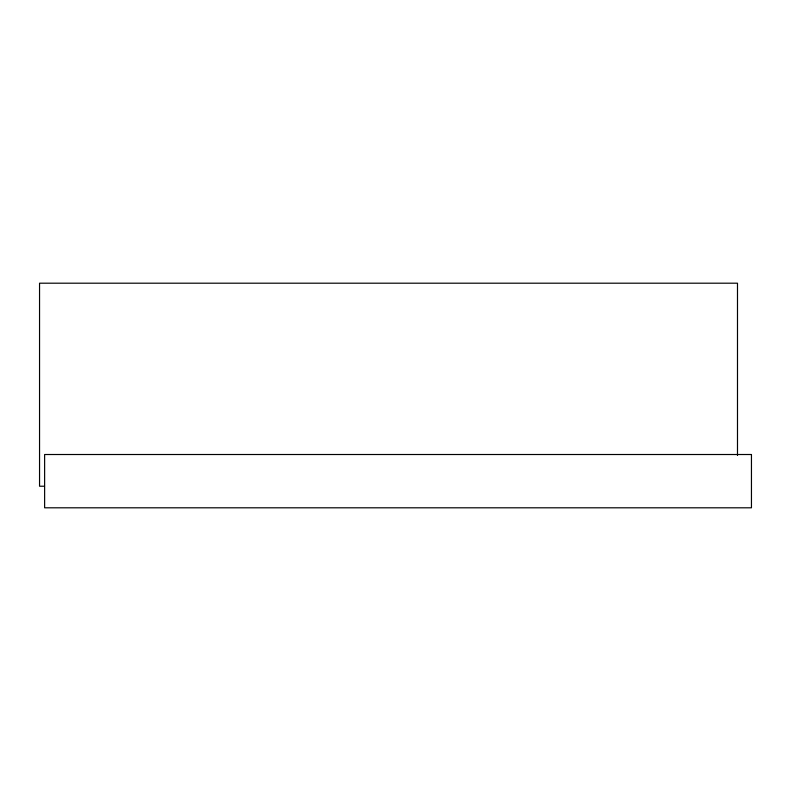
<?xml version="1.0" encoding="UTF-8"?>
<svg xmlns="http://www.w3.org/2000/svg" width="791" height="791" viewBox="0 0 791 791"><rect width="100%" height="100%" fill="white"/><g stroke="black" fill="none" stroke-linecap="round" stroke-linejoin="round"><path stroke-width="1.19" d="M44.494 486.228L39.55 486.228L39.55 283.198L737.489 283.198L737.489 455.468M751.45 454.509L44.622 454.509L44.622 507.802L751.45 507.802L751.45 454.509"/></g></svg>
